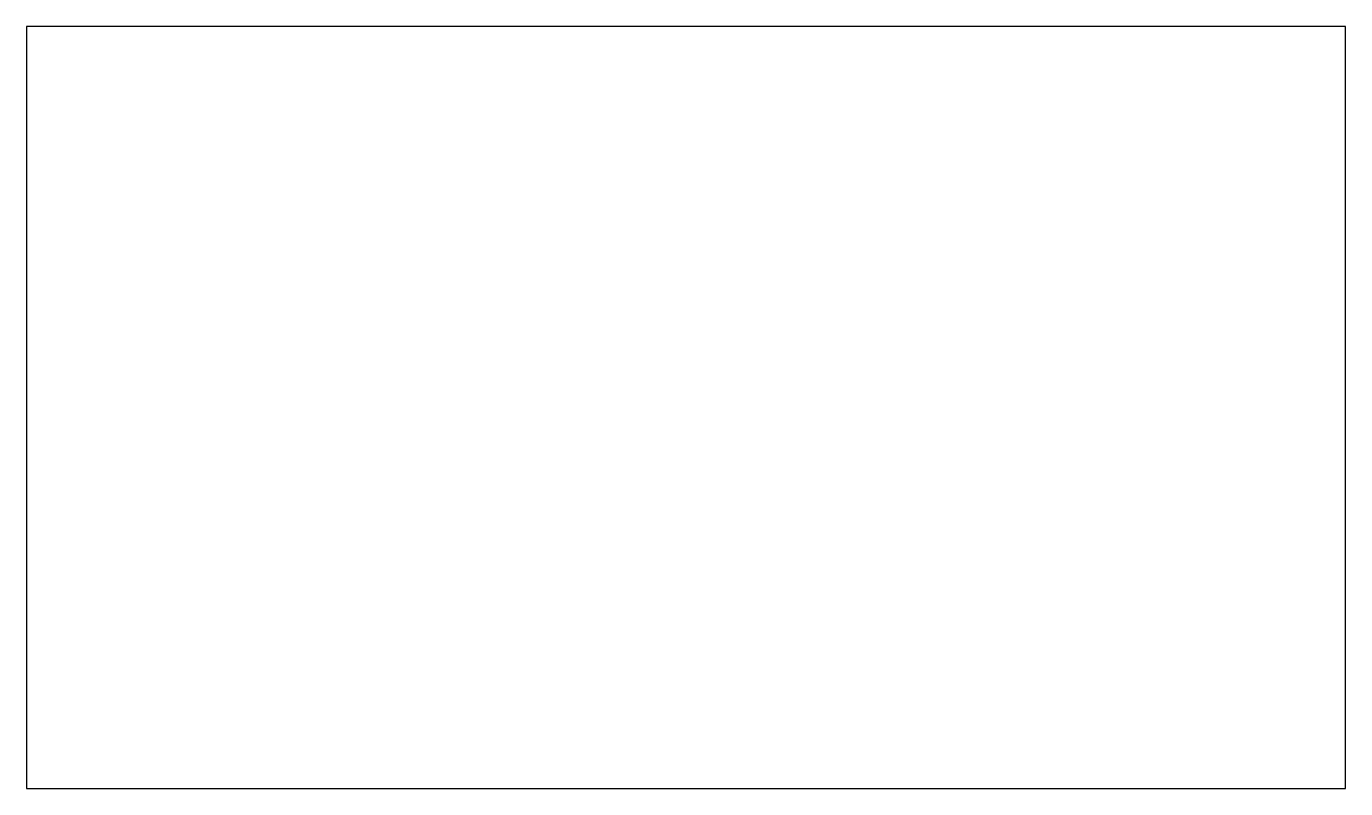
# Model space of a CAD drawing. Header units: millimetres. Extents: x -37 to 95, y 6 to 83.
import ezdxf

# ---------------------------------------------------------------- set-up
doc = ezdxf.new("R2010")
doc.units = ezdxf.units.MM
doc.layers.get('0').update_dxf_attribs({"linetype": 'CONTINUOUS'})

msp = doc.modelspace()

# ---------------------------------------------------------------- linework, layer by layer
msp.add_lwpolyline([(94.92, 6.35), (94.92, 82.55), (-37.04, 82.55), (-37.04, 6.35)], close=True)
msp.add_lwpolyline([(94.92, 6.35), (94.92, 82.55), (-37.04, 82.55), (-37.04, 6.35)], close=True)

doc.saveas('drawing.dxf')
